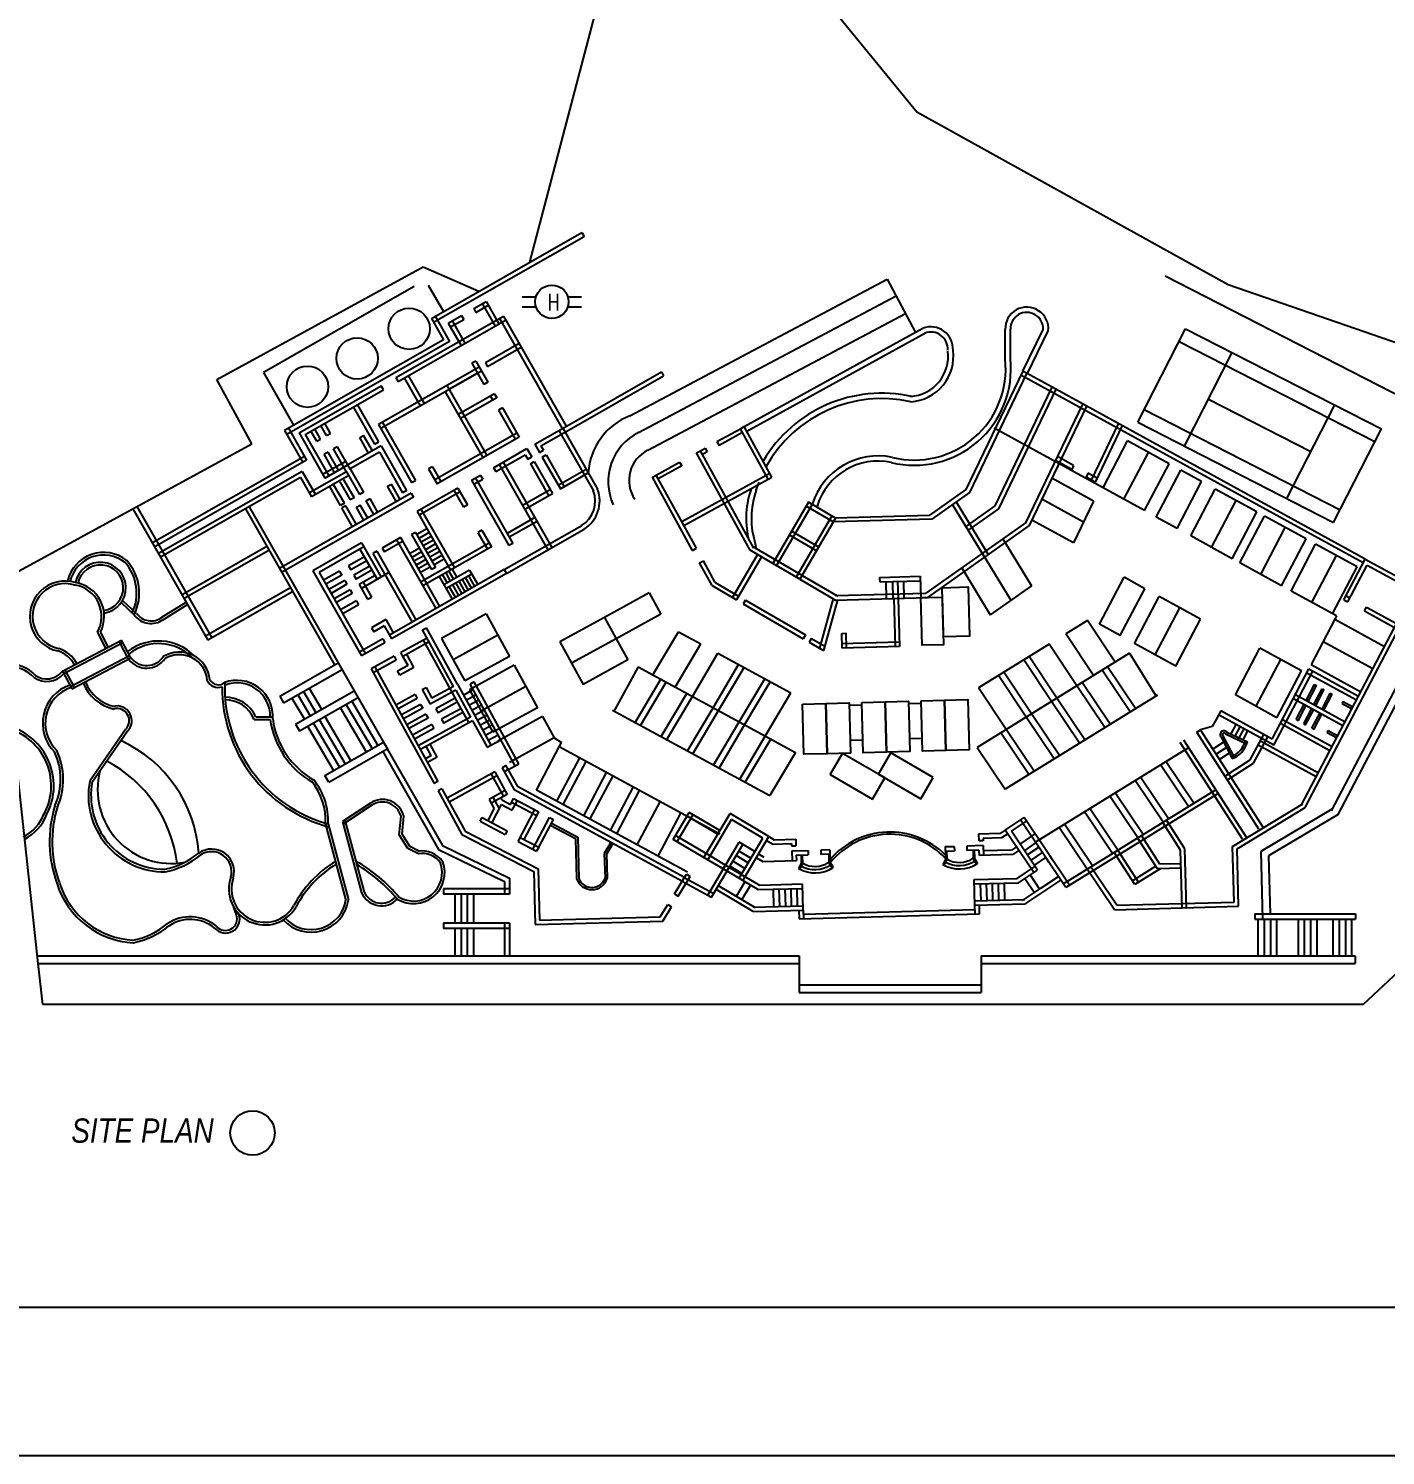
# Model space of a CAD drawing. Extents: x -2888 to 8486, y -2377 to 1555.
# Drawn here: x 6997.4 to 7180.6, y 369.4 to 562 of the extents above; entities that cross this region are included whole.
import ezdxf

# ---------------------------------------------------------------- set-up
doc = ezdxf.new("R2010")
doc.units = 0
doc.layers.get('0').update_dxf_attribs({"linetype": 'CONTINUOUS'})
doc.layers.add('BUILD', color=8, linetype='CONTINUOUS')
doc.layers.add('MIMIC_SIZE', color=7, linetype='CONTINUOUS')
doc.styles.add('ARIAL_NARROW_ITALIC', font='ARIALNI.TTF')
doc.styles.add('PLOT02__REVB$0$NARROW', font='SIMPLEX', dxfattribs={"width": 0.75})

# ---------------------------------------------------------------- blocks, each defined once
blk = doc.blocks.new('D-433-1_MIMIC_SIZE_900_X_1')
at = {"layer": 'MIMIC_SIZE'}
for points in [[(3.62, 53.07), (868.62, 53.07), (868.62, 478.07), (3.62, 478.07)], [(23.62, 73.07), (848.62, 73.07), (848.62, 458.07), (23.62, 458.07)]]:
    blk.add_lwpolyline(points, close=True, dxfattribs=at)

msp = doc.modelspace()

# ---------------------------------------------------------------- linework, layer by layer
at = {"color": 1, "linetype": 'BYBLOCK'}
for centre, radius in [((7068.07, 525.099), 2.25), ((7027.664, 412.91), 3)]:
    msp.add_circle(centre, radius, dxfattribs=at)
at = {"layer": 'MIMIC_SIZE', "color": 0}
for p, q in [((7065.093, 530.441), (7077.327, 577.05)), ((7100.893, 570.864), (7117.32, 550.717)), ((7117.32, 550.717), (7159.336, 527.409)), ((7051.801, 522.862), (7072.117, 534.447)), ((7052.1, 522.338), (7072.416, 533.923)), ((7072.117, 534.447), (7072.416, 533.923)), ((7022.85, 514.603), (7050.686, 529.794)), ((7050.686, 529.794), (7058.219, 526.521)), ((7078.572, 509.711), (7113.328, 528.159)), ((7113.328, 528.159), (7117.145, 520.968)), ((7190.723, 508.132), (7150.827, 528.534)), ((7049.482, 527.165), (7029.143, 515.566)), ((7051.39, 527.354), (7053.424, 523.787)), ((7079.766, 507.46), (7114.523, 525.908)), ((7159.336, 527.409), (7258.122, 493.381)), ((7057.521, 524.194), (7059.199, 525.151)), ((7057.521, 524.194), (7057.82, 523.67)), ((7057.82, 523.67), (7059.498, 524.627)), ((7058.675, 524.852), (7060.405, 521.819)), ((7059.199, 525.151), (7060.929, 522.118)), ((7047.02, 514.88), (7061.529, 523.154)), ((7047.319, 514.356), (7061.828, 522.631)), ((7051.801, 522.862), (7053.449, 519.973)), ((7052.325, 523.16), (7054.271, 519.748)), ((7054.085, 522.234), (7055.87, 523.252)), ((7054.085, 522.234), (7055.814, 519.201)), ((7054.384, 521.71), (7056.169, 522.728)), ((7054.609, 522.533), (7056.338, 519.5)), ((7055.87, 523.252), (7056.169, 522.728)), ((7061.005, 522.856), (7069.479, 507.997)), ((7061.529, 523.154), (7070.003, 508.296)), ((7081.035, 505.069), (7115.792, 523.517)), ((7094.031, 508.253), (7118.152, 521.521)), ((7094.372, 507.633), (7118.494, 520.901)), ((7129.259, 517.33), (7129.259, 521.359)), ((7129.963, 517.403), (7129.967, 521.383)), ((7131.638, 515.75), (7134.378, 521.355)), ((7132.274, 515.439), (7135.074, 521.166)), ((7147.137, 508.828), (7153.6, 521.466)), ((7153.6, 521.466), (7180.038, 507.946)), ((7053.449, 519.973), (7031.979, 507.729)), ((7054.271, 519.748), (7032.278, 507.205)), ((7063.639, 519.454), (7059.093, 516.862)), ((7063.938, 518.93), (7059.392, 516.338)), ((7152.725, 519.754), (7179.162, 506.234)), ((7153.446, 505.602), (7159.909, 518.24)), ((7058.262, 516.275), (7044.669, 508.523)), ((7057.797, 517.09), (7057.273, 516.792)), ((7057.273, 516.792), (7058.903, 513.934)), ((7057.797, 517.09), (7059.427, 514.232)), ((7059.093, 516.862), (7059.392, 516.338)), ((7027.58, 505.936), (7022.85, 514.603)), ((7029.143, 515.566), (7033.211, 508.432)), ((7058.561, 515.751), (7044.967, 507.999)), ((7047.02, 514.88), (7047.319, 514.356)), ((7050.334, 511.059), (7048.176, 514.845)), ((7050.858, 511.358), (7048.7, 515.144)), ((7058.037, 515.452), (7054.084, 513.198)), ((7070.429, 508.538), (7082.852, 515.623)), ((7070.727, 508.014), (7083.151, 515.1)), ((7082.852, 515.623), (7083.151, 515.1)), ((7131.636, 515.746), (7123.953, 499.745)), ((7132.171, 515.489), (7124.421, 499.349)), ((7177.575, 489.857), (7131.379, 515.21)), ((7136.078, 513.308), (7131.636, 515.746)), ((7033.938, 507.42), (7045.028, 513.744)), ((7034.761, 507.195), (7045.327, 513.22)), ((7045.327, 513.22), (7045.028, 513.744)), ((7053.675, 512.964), (7058.753, 504.058)), ((7053.9, 513.787), (7059.277, 504.357)), ((7060.324, 512.659), (7055.438, 509.872)), ((7059.427, 514.232), (7058.903, 513.934)), ((7059.427, 514.232), (7058.903, 513.934)), ((7059.8, 512.36), (7060.099, 511.836)), ((7060.324, 512.659), (7060.623, 512.135)), ((7135.544, 513.564), (7127.86, 497.564)), ((7136.078, 513.308), (7128.329, 497.168)), ((7177.86, 490.377), (7136.078, 513.308)), ((7044.178, 505.881), (7041.301, 510.924)), ((7044.702, 506.18), (7041.825, 511.223)), ((7060.623, 512.135), (7055.737, 509.348)), ((7061.404, 510.766), (7060.88, 510.468)), ((7061.404, 510.766), (7060.88, 510.468)), ((7060.88, 510.468), (7063.116, 506.546)), ((7061.404, 510.766), (7063.64, 506.845)), ((7139.698, 511.284), (7132.015, 495.284)), ((7140.232, 511.028), (7132.483, 494.888)), ((7148.013, 510.54), (7174.451, 497.02)), ((7170.498, 504.853), (7156.677, 511.921)), ((7167.267, 498.534), (7173.73, 511.172)), ((7038.191, 507.327), (7037.406, 508.703)), ((7044.669, 508.523), (7049.13, 500.699)), ((7045.193, 508.821), (7049.654, 500.998)), ((7065.769, 505.881), (7070.429, 508.538)), ((7144.524, 508.636), (7140.868, 501.021)), ((7147.137, 508.828), (7173.575, 495.308)), ((7031.979, 507.729), (7034.442, 503.411)), ((7032.503, 508.028), (7034.966, 503.71)), ((7033.938, 507.42), (7037.424, 501.307)), ((7034.761, 507.195), (7037.948, 501.606)), ((7036.329, 506.265), (7035.544, 507.641)), ((7036.853, 506.564), (7036.068, 507.94)), ((7036.329, 506.265), (7036.853, 506.564)), ((7037.667, 507.028), (7036.882, 508.404)), ((7037.667, 507.028), (7038.191, 507.327)), ((7042.129, 506.771), (7042.653, 507.07)), ((7043.326, 504.673), (7042.129, 506.771)), ((7043.85, 504.971), (7042.653, 507.07)), ((7063.341, 507.369), (7052.269, 501.055)), ((7063.64, 506.845), (7052.568, 500.531)), ((7066.592, 505.656), (7070.727, 508.014)), ((7069.013, 507.731), (7073.67, 499.565)), ((7069.537, 508.03), (7074.217, 499.823)), ((7090.353, 506.23), (7093.511, 507.967)), ((7093.797, 507.448), (7090.639, 505.711)), ((7093.511, 507.967), (7094.031, 508.253)), ((7097.255, 501.161), (7093.511, 507.967)), ((7097.774, 501.447), (7094.031, 508.253)), ((7148.059, 496.912), (7127.781, 508.041)), ((7145.059, 508.379), (7141.389, 500.735)), ((7173.575, 495.308), (7180.038, 507.946)), ((6993.147, 487.144), (7027.58, 505.936)), ((7037.855, 504.808), (7037.331, 504.509)), ((7039.256, 502.351), (7037.855, 504.808)), ((7039.135, 505.538), (7038.611, 505.239)), ((7040.365, 502.163), (7038.611, 505.239)), ((7040.889, 502.462), (7039.135, 505.538)), ((7045.013, 505.634), (7040.536, 503.081)), ((7044.788, 504.812), (7040.835, 502.557)), ((7044.178, 505.881), (7044.702, 506.18)), ((7044.788, 504.812), (7047.916, 499.326)), ((7045.013, 505.634), (7048.44, 499.625)), ((7060.185, 502.696), (7064.705, 505.275)), ((7064.705, 505.275), (7065.346, 504.151)), ((7065.769, 505.881), (7066.41, 504.757)), ((7066.41, 504.757), (7066.934, 505.056)), ((7066.592, 505.656), (7066.934, 505.056)), ((7087.593, 504.712), (7088.113, 504.998)), ((7094.828, 491.559), (7087.593, 504.712)), ((7088.113, 504.998), (7088.75, 505.348)), ((7095.348, 491.845), (7088.113, 504.998)), ((7089.035, 504.829), (7088.399, 504.478)), ((7088.75, 505.348), (7089.035, 504.829)), ((7090.353, 506.23), (7090.639, 505.711)), ((7142.458, 499.986), (7145.775, 506.312)), ((7145.258, 498.449), (7148.576, 504.776)), ((7151.376, 503.239), (7145.775, 506.312)), ((7034.667, 504.234), (7014.165, 492.541)), ((7034.966, 503.71), (7014.464, 492.017)), ((7037.126, 501.831), (7040.237, 503.605)), ((7038.732, 502.052), (7037.331, 504.509)), ((7037.424, 501.307), (7040.536, 503.081)), ((7051.952, 502.829), (7051.428, 502.53)), ((7051.952, 502.829), (7051.428, 502.53)), ((7051.952, 502.829), (7053.092, 500.83)), ((7060.185, 502.696), (7060.483, 502.172)), ((7060.483, 502.172), (7064.48, 504.452)), ((7060.971, 503.145), (7067.538, 491.629)), ((7061.495, 503.444), (7068.062, 491.927)), ((7064.48, 504.452), (7064.822, 503.852)), ((7064.822, 503.852), (7065.346, 504.151)), ((7065.17, 503.242), (7065.694, 503.541)), ((7065.17, 503.242), (7067.624, 498.939)), ((7065.694, 503.541), (7068.148, 499.238)), ((7066.758, 504.147), (7067.282, 504.446)), ((7066.758, 504.147), (7069.212, 499.844)), ((7067.282, 504.446), (7069.736, 500.143)), ((7082.15, 501.718), (7085.308, 503.456)), ((7085.594, 502.936), (7082.436, 501.199)), ((7085.308, 503.456), (7085.594, 502.936)), ((7138.232, 502.468), (7136.042, 503.67)), ((7138.489, 503.003), (7136.299, 504.205)), ((7138.489, 503.003), (7138.232, 502.468)), ((7148.059, 496.912), (7151.376, 503.239)), ((7034.372, 502.209), (7014.964, 491.141)), ((7034.147, 501.386), (7015.263, 490.617)), ((7034.147, 501.386), (7035.637, 498.773)), ((7034.372, 502.209), (7036.161, 499.071)), ((7040.365, 502.163), (7035.338, 499.297)), ((7040.664, 501.639), (7035.637, 498.773)), ((7039.438, 500.814), (7040.839, 498.357)), ((7039.962, 501.113), (7041.363, 498.656)), ((7040.365, 502.163), (7042.119, 499.087)), ((7040.889, 502.462), (7042.643, 499.386)), ((7049.13, 500.699), (7049.654, 500.998)), ((7051.428, 502.53), (7052.568, 500.531)), ((7057.234, 501.014), (7058.432, 501.697)), ((7057.234, 501.014), (7062.271, 492.183)), ((7057.533, 500.49), (7058.731, 501.173)), ((7057.758, 501.313), (7062.795, 492.481)), ((7058.432, 501.697), (7058.731, 501.173)), ((7068.913, 500.368), (7072.681, 502.517)), ((7069.212, 499.844), (7072.98, 501.993)), ((7081.63, 501.433), (7082.15, 501.718)), ((7087.07, 491.544), (7081.63, 501.433)), ((7087.59, 491.829), (7082.15, 501.718)), ((7085.608, 495.432), (7097.489, 501.966)), ((7085.894, 494.912), (7097.774, 501.447)), ((7141.193, 498.196), (7135.556, 501.29)), ((7140.419, 501.944), (7140.162, 501.409)), ((7141.389, 500.735), (7140.162, 501.409)), ((7141.646, 501.271), (7140.419, 501.944)), ((7149.646, 496.041), (7152.963, 502.367)), ((7152.447, 494.504), (7155.764, 500.831)), ((7155.764, 500.831), (7152.963, 502.367)), ((7049.095, 499.245), (7031.287, 489.089)), ((7039.532, 497.612), (7038.131, 500.068)), ((7040.056, 497.911), (7038.655, 500.367)), ((7042.643, 499.386), (7042.119, 499.087)), ((7045.881, 500.193), (7046.405, 500.491)), ((7047.078, 498.094), (7045.881, 500.193)), ((7047.602, 498.393), (7046.405, 500.491)), ((7048.44, 499.625), (7047.916, 499.326)), ((7049.095, 499.245), (7049.394, 498.721)), ((7055.373, 499.953), (7049.864, 496.811)), ((7055.672, 499.429), (7050.163, 496.287)), ((7054.849, 499.654), (7056.15, 497.374)), ((7055.373, 499.953), (7056.674, 497.672)), ((7064.115, 497.632), (7067.849, 499.762)), ((7064.414, 497.108), (7068.148, 499.238)), ((7095.663, 499.678), (7096.047, 500.734)), ((7123.953, 499.745), (7119.001, 496.245)), ((7124.421, 499.349), (7119.343, 495.761)), ((7154.296, 493.489), (7157.614, 499.815)), ((7163.214, 496.742), (7157.614, 499.815)), ((7011.524, 497.173), (7021.636, 479.442)), ((7012.053, 497.462), (7022.16, 479.74)), ((7026.697, 497.138), (7038.706, 476.08)), ((7027.221, 497.436), (7045.398, 465.563)), ((7049.394, 498.721), (7031.586, 488.565)), ((7040.056, 497.911), (7039.532, 497.612)), ((7040.248, 497.573), (7039.724, 497.274)), ((7041.176, 494.729), (7039.724, 497.274)), ((7041.7, 495.027), (7040.248, 497.573)), ((7041.363, 498.656), (7040.839, 498.357)), ((7041.682, 497.36), (7042.206, 497.658)), ((7042.69, 495.592), (7041.682, 497.36)), ((7043.214, 495.891), (7042.206, 497.658)), ((7043.003, 498.236), (7043.527, 498.535)), ((7044.011, 496.468), (7043.003, 498.236)), ((7044.535, 496.767), (7043.527, 498.535)), ((7050.388, 497.11), (7054.917, 489.168)), ((7056.674, 497.672), (7056.15, 497.374)), ((7074.517, 498.081), (7074.527, 498.062)), ((7102.685, 498.037), (7097.876, 489.783)), ((7103.198, 497.738), (7098.388, 489.485)), ((7106.043, 495.393), (7102.387, 497.524)), ((7106.359, 495.896), (7102.685, 498.037)), ((7122.117, 497.771), (7126.459, 490.631)), ((7122.624, 498.079), (7126.945, 490.974)), ((7127.86, 497.564), (7123.932, 494.787)), ((7128.329, 497.168), (7124.241, 494.279)), ((7139.837, 495.371), (7134.2, 498.464)), ((7141.193, 498.196), (7138.48, 492.545)), ((7157.097, 491.952), (7160.414, 498.279)), ((7049.864, 496.811), (7054.393, 488.869)), ((7065.762, 495.961), (7062.026, 493.83)), ((7066.061, 495.437), (7062.324, 493.306)), ((7105.847, 496.195), (7101.037, 487.941)), ((7106.359, 495.896), (7101.55, 487.642)), ((7119.343, 495.761), (7106.043, 495.393)), ((7119.001, 496.245), (7106.359, 495.896)), ((7132.14, 495.373), (7118.562, 485.775)), ((7132.015, 495.284), (7126.636, 491.482)), ((7138.48, 492.545), (7132.843, 495.639)), ((7152.447, 494.504), (7149.646, 496.041)), ((7159.897, 490.415), (7163.214, 496.742)), ((7160.941, 489.842), (7164.258, 496.169)), ((7169.859, 493.095), (7164.258, 496.169)), ((7047.629, 493.264), (7045.172, 491.863)), ((7047.629, 493.264), (7052.92, 483.986)), ((7049.667, 493.975), (7049.143, 493.677)), ((7049.143, 493.677), (7051.842, 488.945)), ((7049.667, 493.975), (7052.366, 489.244)), ((7051.207, 494.455), (7049.839, 493.675)), ((7051.499, 493.944), (7050.13, 493.164)), ((7051.79, 493.434), (7050.422, 492.653)), ((7058.619, 494.262), (7058.095, 493.963)), ((7058.095, 493.963), (7059.378, 491.712)), ((7058.619, 494.262), (7059.902, 492.011)), ((7061.642, 488.96), (7072.096, 494.922)), ((7061.941, 488.436), (7072.406, 494.404)), ((7095.17, 493.869), (7095.634, 491.776)), ((7103.769, 491.49), (7100.112, 493.621)), ((7104.084, 491.992), (7100.41, 494.133)), ((7132.483, 494.888), (7118.758, 485.187)), ((7128.942, 493.112), (7132.796, 486.774)), ((7159.897, 490.415), (7154.296, 493.489)), ((7163.741, 488.306), (7167.058, 494.632)), ((7166.541, 486.769), (7169.859, 493.095)), ((7029.585, 492.073), (7018.151, 485.552)), ((7029.884, 491.549), (7018.45, 485.028)), ((7042.393, 492.55), (7035.826, 488.805)), ((7042.692, 492.026), (7036.649, 488.58)), ((7042.168, 491.727), (7044.499, 487.64)), ((7042.393, 492.55), (7045.023, 487.939)), ((7044.427, 491.438), (7043.903, 491.139)), ((7043.903, 491.139), (7049.194, 481.861)), ((7044.427, 491.438), (7049.718, 482.16)), ((7045.172, 491.863), (7045.471, 491.339)), ((7047.928, 492.74), (7045.471, 491.339)), ((7047.105, 492.965), (7052.396, 483.688)), ((7050.189, 491.843), (7048.869, 491.09)), ((7050.48, 491.333), (7049.16, 490.58)), ((7059.604, 492.535), (7050.358, 487.262)), ((7059.902, 492.011), (7050.657, 486.738)), ((7052.081, 492.923), (7050.713, 492.142)), ((7052.373, 492.412), (7051.004, 491.631)), ((7052.664, 491.901), (7051.296, 491.121)), ((7052.955, 491.39), (7051.587, 490.61)), ((7062.795, 492.481), (7062.271, 492.183)), ((7087.07, 491.544), (7087.59, 491.829)), ((7097.876, 489.783), (7094.828, 491.559)), ((7098.174, 490.296), (7095.126, 492.072)), ((7126.164, 491.148), (7130.018, 484.81)), ((7167.832, 486.06), (7171.149, 492.387)), ((7176.75, 489.313), (7171.149, 492.387)), ((7042.776, 490.661), (7040.63, 489.437)), ((7040.63, 489.437), (7040.929, 488.913)), ((7043.075, 490.137), (7040.929, 488.913)), ((7043.486, 489.416), (7041.34, 488.192)), ((7050.772, 490.822), (7049.451, 490.069)), ((7051.063, 490.311), (7049.743, 489.558)), ((7051.354, 489.8), (7050.034, 489.047)), ((7051.646, 489.289), (7050.325, 488.536)), ((7052.366, 489.244), (7051.842, 488.945)), ((7053.247, 490.879), (7051.878, 490.099)), ((7053.538, 490.368), (7052.17, 489.588)), ((7088.002, 489.849), (7088.522, 490.135)), ((7089.686, 486.787), (7088.002, 489.849)), ((7090.127, 487.217), (7088.522, 490.135)), ((7095.839, 490.97), (7092.46, 485.171)), ((7096.352, 490.671), (7092.972, 484.872)), ((7101.533, 487.652), (7097.876, 489.783)), ((7101.848, 488.155), (7098.174, 490.296)), ((7166.541, 486.769), (7160.941, 489.842)), ((7170.632, 484.523), (7173.95, 490.85)), ((7173.433, 482.987), (7176.75, 489.313)), ((7174.981, 484.885), (7177.86, 490.377)), ((7175.501, 484.599), (7178.105, 489.566)), ((7177.86, 490.377), (7189.065, 484.228)), ((7178.105, 489.566), (7188.79, 483.702)), ((7035.826, 488.805), (7042.394, 477.289)), ((7036.649, 488.58), (7042.918, 477.588)), ((7039.403, 488.738), (7037.257, 487.514)), ((7039.702, 488.214), (7037.556, 486.99)), ((7040.113, 487.493), (7037.967, 486.269)), ((7039.403, 488.738), (7039.702, 488.214)), ((7040.113, 487.493), (7040.412, 486.969)), ((7041.34, 488.192), (7041.639, 487.668)), ((7043.785, 488.892), (7041.639, 487.668)), ((7044.2, 488.164), (7042.054, 486.94)), ((7046.076, 488.54), (7042.353, 486.416)), ((7061.642, 488.96), (7046.144, 480.122)), ((7061.941, 488.436), (7046.443, 479.598)), ((7052.869, 488), (7054.609, 484.949)), ((7053.301, 488.246), (7053.924, 487.153)), ((7056.95, 488.879), (7053.492, 486.907)), ((7053.733, 488.493), (7054.357, 487.4)), ((7057.249, 488.355), (7053.791, 486.383)), ((7054.166, 488.739), (7054.789, 487.646)), ((7054.598, 488.986), (7055.221, 487.893)), ((7055.52, 487.369), (7056.337, 485.935)), ((7055.952, 487.615), (7056.77, 486.182)), ((7056.384, 487.862), (7057.202, 486.428)), ((7056.817, 488.108), (7057.634, 486.675)), ((7056.95, 488.879), (7058.066, 486.921)), ((7061.642, 488.96), (7061.941, 488.436)), ((7101.533, 487.652), (7106.351, 484.844)), ((7101.831, 488.165), (7106.65, 485.357)), ((7112.304, 487.896), (7117.778, 488.047)), ((7112.304, 487.896), (7112.32, 487.303)), ((7112.32, 487.303), (7117.795, 487.454)), ((7113.147, 487.326), (7113.21, 485.034)), ((7114.023, 487.35), (7114.086, 485.058)), ((7114.731, 487.37), (7114.794, 485.077)), ((7115.523, 487.391), (7115.586, 485.099)), ((7117.778, 488.047), (7117.858, 485.162)), ((7123.386, 489.184), (7127.24, 482.846)), ((7141.975, 481.586), (7145.292, 487.912)), ((7148.093, 486.375), (7145.292, 487.912)), ((6998.752, 435.777), (6993.147, 487.144)), ((7032.772, 486.486), (7021.337, 479.966)), ((7033.07, 485.962), (7021.636, 479.442)), ((7040.412, 486.969), (7038.266, 485.745)), ((7040.827, 486.241), (7038.681, 485.017)), ((7041.126, 485.717), (7038.98, 484.493)), ((7040.827, 486.241), (7041.126, 485.717)), ((7042.054, 486.94), (7043.189, 484.95)), ((7042.578, 487.239), (7043.713, 485.249)), ((7054.223, 486.629), (7055.041, 485.196)), ((7054.656, 486.876), (7055.473, 485.442)), ((7055.088, 487.122), (7055.905, 485.689)), ((7081.207, 485.8), (7075.18, 482.491)), ((7081.207, 485.8), (7082.782, 482.931)), ((7089.686, 486.787), (7092.972, 484.872)), ((7090.127, 487.217), (7093.271, 485.385)), ((7106.335, 485.437), (7118.562, 485.775)), ((7132.796, 486.774), (7127.24, 482.846)), ((7144.776, 480.049), (7148.093, 486.375)), ((7173.977, 482.688), (7167.832, 486.06)), ((7169.195, 457.12), (7184.667, 486.628)), ((7169.72, 456.844), (7185.193, 486.353)), ((7175.256, 485.41), (7175.776, 485.125)), ((7009.936, 484.495), (7011.694, 482.863)), ((7010.176, 484.755), (7011.935, 483.123)), ((7015.444, 482.516), (7018.701, 484.558)), ((7015.632, 482.216), (7018.889, 484.259)), ((7041.688, 484.732), (7039.542, 483.508)), ((7041.987, 484.208), (7039.841, 482.984)), ((7041.688, 484.732), (7041.987, 484.208)), ((7043.189, 484.95), (7043.713, 485.249)), ((7094.204, 484.841), (7093.905, 484.328)), ((7093.905, 484.328), (7101.999, 479.612)), ((7094.204, 484.841), (7102.298, 480.125)), ((7106.028, 485.033), (7104.206, 478.326)), ((7106.6, 484.877), (7104.737, 478.017)), ((7106.351, 484.844), (7118.758, 485.187)), ((7114.201, 485.061), (7114.381, 478.555)), ((7114.794, 485.077), (7114.974, 478.571)), ((7146.696, 478.994), (7150.014, 485.321)), ((7149.497, 477.458), (7152.814, 483.784)), ((7155.614, 482.247), (7150.014, 485.321)), ((7173.286, 456.368), (7188.155, 484.727)), ((7174.205, 455.886), (7189.065, 484.228)), ((7174.981, 484.885), (7175.501, 484.599)), ((7177.736, 483.372), (7178.012, 483.898)), ((7178.012, 483.898), (7182.078, 481.666)), ((7045.655, 482.197), (7043.719, 481.093)), ((7045.655, 482.197), (7046.668, 480.421)), ((7059.19, 482.964), (7053.163, 479.654)), ((7059.19, 482.964), (7060.765, 480.095)), ((7075.18, 482.491), (7069.153, 479.181)), ((7075.18, 482.491), (7076.755, 479.622)), ((7075.18, 482.491), (7076.755, 479.622)), ((7082.782, 482.931), (7076.755, 479.622)), ((7140.341, 482.084), (7137.419, 480.279)), ((7144.111, 476.455), (7140.341, 482.084)), ((7144.776, 480.049), (7141.975, 481.586)), ((7152.297, 475.921), (7155.614, 482.247)), ((7173.754, 482.253), (7170.549, 476.142)), ((7173.977, 482.688), (7173.754, 482.253)), ((7173.754, 482.253), (7180.447, 478.58)), ((7177.736, 483.372), (7181.793, 481.146)), ((7006.728, 480.514), (7007.831, 478.304)), ((7007.128, 480.506), (7008.144, 478.468)), ((7045.232, 479.602), (7042.095, 477.813)), ((7043.719, 481.093), (7044.018, 480.569)), ((7045.43, 481.374), (7044.018, 480.569)), ((7045.232, 479.602), (7045.531, 479.078)), ((7045.43, 481.374), (7046.144, 480.122)), ((7046.144, 480.122), (7046.443, 479.598)), ((7051.226, 479.698), (7047.681, 477.751)), ((7050.614, 480.813), (7051.133, 481.098)), ((7054.798, 473.193), (7050.614, 480.813)), ((7055.318, 473.478), (7051.133, 481.098)), ((7053.163, 479.654), (7054.738, 476.785)), ((7060.765, 480.095), (7054.738, 476.785)), ((7060.765, 480.095), (7062.341, 477.226)), ((7076.755, 479.622), (7070.728, 476.312)), ((7076.755, 479.622), (7078.331, 476.753)), ((7081.69, 474.732), (7085.144, 480.56)), ((7085.144, 480.56), (7088.161, 478.92)), ((7102.298, 480.125), (7101.999, 479.612)), ((7103.097, 479.659), (7102.798, 479.146)), ((7103.097, 479.659), (7104.898, 478.61)), ((7107.184, 480.345), (7107.777, 480.361)), ((7107.239, 478.358), (7107.184, 480.345)), ((7107.832, 478.374), (7107.777, 480.361)), ((7141.189, 474.651), (7137.419, 480.279)), ((7002.019, 475.261), (7009.989, 479.434)), ((7002.183, 474.948), (7010.154, 479.121)), ((7010.932, 476.871), (7009.676, 479.27)), ((7011.245, 477.035), (7009.989, 479.434)), ((7045.531, 479.078), (7042.394, 477.289)), ((7047.966, 477.231), (7047.681, 477.751)), ((7051.512, 479.178), (7047.966, 477.231)), ((7050.706, 479.412), (7056.84, 468.243)), ((7069.153, 479.181), (7070.728, 476.312)), ((7084.707, 473.092), (7088.161, 478.92)), ((7087.029, 471.829), (7090.483, 477.657)), ((7090.483, 477.657), (7100.331, 472.302)), ((7102.798, 479.146), (7104.737, 478.017)), ((7114.957, 479.164), (7107.222, 478.95)), ((7114.974, 478.571), (7107.239, 478.358)), ((7146.045, 477.649), (7125.478, 464.949)), ((7135.17, 478.891), (7125.632, 473)), ((7138.94, 473.262), (7135.17, 478.891)), ((7146.045, 477.649), (7149.525, 472.013)), ((7152.297, 475.921), (7146.696, 478.994)), ((7160.323, 472.036), (7163.64, 478.362)), ((7169.241, 475.288), (7163.64, 478.362)), ((7172.187, 479.264), (7178.88, 475.591)), ((7003.11, 473.176), (7011.081, 477.349)), ((7003.275, 472.862), (7011.245, 477.035)), ((7031.337, 471.863), (7039.238, 476.365)), ((7046.776, 477.254), (7043.663, 475.545)), ((7047.061, 476.734), (7043.949, 475.025)), ((7044.183, 475.83), (7052.684, 460.35)), ((7046.776, 477.254), (7047.061, 476.734)), ((7048.649, 475.989), (7047.247, 475.219)), ((7049.454, 475.754), (7047.533, 474.699)), ((7048.649, 475.989), (7047.966, 477.231)), ((7049.454, 475.754), (7048.486, 477.516)), ((7054.738, 476.785), (7056.314, 473.916)), ((7062.341, 477.226), (7056.314, 473.916)), ((7062.996, 476.033), (7056.969, 472.723)), ((7062.996, 476.033), (7064.571, 473.164)), ((7070.728, 476.312), (7072.304, 473.443)), ((7078.331, 476.753), (7072.304, 473.443)), ((7079.693, 475.818), (7076.529, 469.998)), ((7079.693, 475.818), (7100.929, 464.271)), ((7089.817, 470.313), (7093.271, 476.141)), ((7090.559, 469.91), (7094.013, 475.738)), ((7135.522, 471.151), (7131.751, 476.779)), ((7136.24, 471.594), (7132.469, 477.223)), ((7146.848, 470.188), (7143.077, 475.817)), ((7163.123, 470.499), (7166.441, 476.825)), ((7170.549, 476.142), (7177.243, 472.468)), ((7001.908, 475.17), (7002.019, 475.261)), ((7002.019, 475.261), (7003.275, 472.862)), ((7002.332, 475.425), (7003.588, 473.027)), ((7031.854, 470.955), (7039.767, 475.464)), ((7043.663, 475.545), (7052.164, 460.064)), ((7047.533, 474.699), (7047.247, 475.219)), ((7079.303, 468.324), (7082.757, 474.152)), ((7093.347, 468.394), (7096.801, 474.222)), ((7094.089, 467.99), (7097.543, 473.818)), ((7132.103, 469.04), (7128.332, 474.668)), ((7132.821, 469.483), (7129.051, 475.112)), ((7146.129, 469.745), (7142.359, 475.373)), ((7165.278, 466.063), (7170.248, 475.542)), ((7165.522, 465.252), (7170.768, 475.257)), ((7165.924, 468.962), (7169.241, 475.288)), ((7169.972, 475.017), (7176.656, 471.349)), ((7170.248, 475.542), (7176.941, 471.869)), ((7033.482, 468.097), (7041.384, 472.599)), ((7033.768, 472.046), (7035.437, 469.21)), ((7034.545, 472.489), (7036.214, 469.653)), ((7035.323, 472.932), (7036.991, 470.096)), ((7049.618, 472.078), (7047.025, 470.654)), ((7049.618, 472.078), (7049.904, 471.559)), ((7050.56, 472.756), (7051.08, 473.041)), ((7050.56, 472.756), (7051.644, 470.783)), ((7051.08, 473.041), (7051.878, 471.589)), ((7055.084, 472.673), (7051.644, 470.783)), ((7054.798, 473.193), (7051.878, 471.589)), ((7055.084, 472.673), (7057.074, 469.049)), ((7055.318, 473.478), (7057.879, 468.814)), ((7056.122, 472.014), (7057.461, 472.749)), ((7056.496, 471.334), (7057.835, 472.069)), ((7056.969, 472.723), (7058.544, 469.854)), ((7057.568, 473.787), (7057.048, 473.502)), ((7063.107, 462.468), (7057.048, 473.502)), ((7063.627, 462.754), (7057.568, 473.787)), ((7064.571, 473.164), (7058.544, 469.854)), ((7064.571, 473.164), (7066.147, 470.295)), ((7080.044, 467.921), (7083.499, 473.749)), ((7082.833, 466.405), (7086.287, 472.232)), ((7096.877, 466.474), (7100.331, 472.302)), ((7129.402, 467.372), (7125.632, 473)), ((7149.815, 472.021), (7129.249, 459.32)), ((7142.711, 467.634), (7138.94, 473.262)), ((7143.429, 468.077), (7139.659, 473.706)), ((7165.924, 468.962), (7160.323, 472.036)), ((7168.439, 472.092), (7175.132, 468.418)), ((7169.882, 471.3), (7170.999, 473.43)), ((7170.142, 471.157), (7171.259, 473.287)), ((7170.905, 470.738), (7172.022, 472.868)), ((7170.999, 473.43), (7171.259, 473.287)), ((7171.165, 470.596), (7172.282, 472.726)), ((7172.02, 470.126), (7173.137, 472.256)), ((7172.022, 472.868), (7172.282, 472.726)), ((7172.28, 469.983), (7173.397, 472.114)), ((7173.137, 472.256), (7173.397, 472.114)), ((7031.337, 471.863), (7031.854, 470.955)), ((7032.991, 471.603), (7034.659, 468.767)), ((7033.999, 467.189), (7041.833, 471.653)), ((7039.501, 470.324), (7043.02, 464.343)), ((7040.278, 470.767), (7043.797, 464.786)), ((7041.055, 471.21), (7044.574, 465.229)), ((7049.904, 471.559), (7047.311, 470.135)), ((7050.348, 470.749), (7047.755, 469.325)), ((7050.634, 470.229), (7048.041, 468.805)), ((7050.348, 470.749), (7050.634, 470.229)), ((7055.006, 471.583), (7052.413, 470.159)), ((7052.413, 470.159), (7052.698, 469.639)), ((7055.291, 471.063), (7052.698, 469.639)), ((7055.777, 470.178), (7053.184, 468.754)), ((7056.87, 470.653), (7058.209, 471.388)), ((7057.243, 469.972), (7058.582, 470.708)), ((7057.617, 469.292), (7058.956, 470.027)), ((7066.147, 470.295), (7060.12, 466.985)), ((7076.239, 469.99), (7097.474, 458.443)), ((7083.575, 466.001), (7087.029, 471.829)), ((7086.363, 464.485), (7089.817, 470.313)), ((7108.187, 470.649), (7109.919, 470.697)), ((7116.198, 470.87), (7117.93, 470.918)), ((7139.292, 465.522), (7135.522, 471.151)), ((7140.01, 465.966), (7136.24, 471.594)), ((7168.163, 471.566), (7174.847, 467.898)), ((7168.52, 468.701), (7169.607, 470.774)), ((7168.78, 468.558), (7169.867, 470.631)), ((7169.542, 468.14), (7170.629, 470.213)), ((7169.802, 467.997), (7170.889, 470.07)), ((7174.749, 470.862), (7174.887, 471.125)), ((7174.749, 470.862), (7176.032, 470.158)), ((7174.887, 471.125), (7176.17, 470.421)), ((7027.879, 468.724), (7030.044, 468.724)), ((7028.112, 469.078), (7030.407, 469.078)), ((7033.482, 468.097), (7033.999, 467.189)), ((7035.87, 468.255), (7039.389, 462.274)), ((7036.647, 468.698), (7040.166, 462.717)), ((7037.424, 469.141), (7040.943, 463.16)), ((7051.076, 469.424), (7048.483, 468.001)), ((7051.361, 468.905), (7048.768, 467.481)), ((7051.847, 468.02), (7049.254, 466.596)), ((7057.074, 469.049), (7050.031, 465.181)), ((7057.359, 468.529), (7050.316, 464.661)), ((7051.076, 469.424), (7051.361, 468.905)), ((7051.847, 468.02), (7052.132, 467.5)), ((7053.184, 468.754), (7053.47, 468.234)), ((7056.063, 469.658), (7053.47, 468.234)), ((7057.359, 468.529), (7059.319, 464.961)), ((7057.879, 468.814), (7059.839, 465.247)), ((7057.991, 468.611), (7059.33, 469.346)), ((7058.365, 467.93), (7059.704, 468.666)), ((7058.544, 469.854), (7060.12, 466.985)), ((7058.717, 467.288), (7060.056, 468.024)), ((7066.802, 469.102), (7060.775, 465.792)), ((7066.802, 469.102), (7068.377, 466.233)), ((7087.105, 464.082), (7090.559, 469.91)), ((7089.893, 462.566), (7093.347, 468.394)), ((7135.873, 463.411), (7132.103, 469.04)), ((7136.591, 463.855), (7132.821, 469.483)), ((7157.707, 468.7), (7157.206, 467.787)), ((7158.348, 469.867), (7157.707, 468.7)), ((7165.522, 465.252), (7158.062, 469.347)), ((7165.278, 466.063), (7158.348, 469.867)), ((7159.732, 466.76), (7160.436, 468.044)), ((7166.403, 468.208), (7173.086, 464.54)), ((7166.678, 468.734), (7173.371, 465.06)), ((7168.52, 468.701), (7168.78, 468.558)), ((7169.542, 468.14), (7169.802, 467.997)), ((7170.658, 467.528), (7171.745, 469.601)), ((7170.918, 467.385), (7172.005, 469.458)), ((7010.511, 467.356), (7005.686, 460.381)), ((7010.802, 467.154), (7005.977, 460.179)), ((7035.092, 467.812), (7038.611, 461.831)), ((7052.132, 467.5), (7049.539, 466.076)), ((7059.091, 466.608), (7060.43, 467.343)), ((7059.465, 465.927), (7060.804, 466.663)), ((7068.377, 466.233), (7062.35, 462.923)), ((7068.377, 466.233), (7069.378, 465.605)), ((7090.635, 462.163), (7094.089, 467.99)), ((7093.423, 460.646), (7096.877, 466.474)), ((7116.328, 466.151), (7118.06, 466.198)), ((7132.454, 461.3), (7128.684, 466.928)), ((7133.173, 461.743), (7129.402, 467.372)), ((7155.103, 467.001), (7155.612, 467.306)), ((7163.507, 453.925), (7155.103, 467.001)), ((7157.206, 467.787), (7155.612, 467.306)), ((7164.096, 454.107), (7155.612, 467.306)), ((7158.395, 466.324), (7159.877, 463.431)), ((7158.639, 466.499), (7160.141, 463.567)), ((7158.989, 466.784), (7161.815, 465.442)), ((7159.183, 467.021), (7161.942, 465.709)), ((7160.281, 466.458), (7160.986, 467.742)), ((7160.804, 466.171), (7161.509, 467.455)), ((7161.309, 465.894), (7162.013, 467.178)), ((7162.301, 463.258), (7164.173, 466.67)), ((7162.749, 462.842), (7164.693, 466.384)), ((7170.658, 467.528), (7170.918, 467.385)), ((7172.708, 466.97), (7172.846, 467.233)), ((7172.708, 466.97), (7173.991, 466.266)), ((7172.846, 467.233), (7174.129, 466.529)), ((7037.434, 461.161), (7045.352, 465.672)), ((7037.951, 460.253), (7045.853, 464.755)), ((7045.238, 464.405), (7052.78, 451.169)), ((7045.352, 465.672), (7045.869, 464.764)), ((7045.853, 464.755), (7053.286, 451.709)), ((7051.791, 463.854), (7051.109, 465.096)), ((7052.596, 463.62), (7051.629, 465.382)), ((7059.319, 464.961), (7061.178, 465.982)), ((7065.994, 459.188), (7069.07, 465.02)), ((7069.07, 465.02), (7069.378, 465.605)), ((7090.732, 453.242), (7069.07, 465.02)), ((7094.165, 460.243), (7097.619, 466.071)), ((7100.929, 464.271), (7097.474, 458.443)), ((7108.317, 465.929), (7110.049, 465.977)), ((7112.163, 461.327), (7113.82, 464.196)), ((7119.53, 460.898), (7113.82, 464.196)), ((7125.478, 464.949), (7129.249, 459.32)), ((7153.905, 464.87), (7133.339, 452.17)), ((7161.266, 452.558), (7152.862, 465.634)), ((7161.854, 452.739), (7153.371, 465.939)), ((7158.739, 465.653), (7157.278, 464.714)), ((7159.106, 464.936), (7157.711, 464.04)), ((7159.489, 464.188), (7158.164, 463.336)), ((7163.414, 465.301), (7171.235, 461.009)), ((7163.699, 465.821), (7171.52, 461.529)), ((7051.791, 463.854), (7050.999, 463.419)), ((7052.596, 463.62), (7051.284, 462.899)), ((7061.926, 462.497), (7061.349, 462.18)), ((7061.869, 462.465), (7063.413, 459.655)), ((7062.212, 461.977), (7063.627, 462.754)), ((7068.751, 457.689), (7071.826, 463.522)), ((7069.61, 457.222), (7072.686, 463.055)), ((7105.622, 461.278), (7107.279, 464.147)), ((7112.989, 460.849), (7107.279, 464.147)), ((7153.99, 456.966), (7150.219, 462.594)), ((7154.708, 457.409), (7150.938, 463.038)), ((7158.917, 461.067), (7162.301, 463.258)), ((7159.239, 460.569), (7162.749, 462.842)), ((7037.951, 460.253), (7037.434, 461.161)), ((7052.684, 460.35), (7052.164, 460.064)), ((7060.376, 461.645), (7053.92, 458.1)), ((7060.661, 461.125), (7054.205, 457.58)), ((7059.856, 461.36), (7061.521, 458.326)), ((7060.376, 461.645), (7062.041, 458.612)), ((7061.349, 462.18), (7062.977, 459.217)), ((7062.212, 461.977), (7061.635, 461.66)), ((7072.366, 455.723), (7075.442, 461.556)), ((7073.25, 455.302), (7076.325, 461.135)), ((7105.622, 461.278), (7111.332, 457.98)), ((7111.332, 457.98), (7112.989, 460.849)), ((7112.163, 461.327), (7117.873, 458.028)), ((7117.873, 458.028), (7119.53, 460.898)), ((7150.571, 454.854), (7146.801, 460.483)), ((7151.289, 455.298), (7147.519, 460.926)), ((7053.223, 459.369), (7052.703, 459.083)), ((7052.703, 459.083), (7055.93, 453.207)), ((7053.223, 459.369), (7056.363, 453.65)), ((7061.756, 459.131), (7059.587, 457.941)), ((7062.041, 458.612), (7059.873, 457.421)), ((7085.683, 446.87), (7062.977, 459.217)), ((7085.967, 447.391), (7063.413, 459.655)), ((7086.375, 448.106), (7065.994, 459.188)), ((7076.006, 453.804), (7079.082, 459.636)), ((7076.841, 453.29), (7079.916, 459.123)), ((7157.675, 459.242), (7137.109, 446.541)), ((7157.996, 458.743), (7137.439, 446.048)), ((7147.87, 453.187), (7144.1, 458.815)), ((7043.567, 457.434), (7039.801, 454.947)), ((7043.762, 457.139), (7039.898, 454.587)), ((7059.466, 455.076), (7060.296, 456.65)), ((7059.587, 457.941), (7060.296, 456.65)), ((7059.99, 454.799), (7061.268, 457.222)), ((7060.107, 458.226), (7060.969, 456.656)), ((7061.186, 458.142), (7061.4, 457.823)), ((7061.268, 457.222), (7062.713, 456.46)), ((7061.4, 457.823), (7062.465, 457.261)), ((7062.465, 457.261), (7062.89, 458.067)), ((7062.613, 457.543), (7066.02, 455.746)), ((7062.713, 456.46), (7063.415, 457.79)), ((7062.89, 458.067), (7066.297, 456.271)), ((7063.516, 452.269), (7065.772, 456.547)), ((7079.597, 451.791), (7082.673, 457.624)), ((7144.452, 451.076), (7140.681, 456.704)), ((7147.152, 452.743), (7143.382, 458.372)), ((7159.94, 451.571), (7169.412, 457.351)), ((7160.542, 451.244), (7169.72, 456.844)), ((7173.441, 456.64), (7163.751, 450.913)), ((7207.631, 458.328), (7177.555, 430.235)), ((7037.462, 454.74), (7040.273, 444.268)), ((7037.859, 454.625), (7040.615, 444.36)), ((7039.801, 454.947), (7042.389, 445.307)), ((7040.112, 455.152), (7042.731, 445.399)), ((7047.479, 453.143), (7047.709, 455.653)), ((7047.842, 453.231), (7048.067, 455.683)), ((7058.372, 454.982), (7058.648, 455.507)), ((7058.372, 454.982), (7061.778, 453.186)), ((7058.648, 455.507), (7062.055, 453.71)), ((7064.317, 452.517), (7066.297, 456.271)), ((7065.491, 451.228), (7067.747, 455.506)), ((7066.292, 451.476), (7068.271, 455.229)), ((7067.747, 455.506), (7068.271, 455.229)), ((7067.995, 454.705), (7071.555, 452.828)), ((7082.411, 450.262), (7085.486, 456.094)), ((7084.456, 452.539), (7086.616, 456.184)), ((7084.966, 452.237), (7087.126, 455.881)), ((7090.454, 453.219), (7086.314, 455.673)), ((7090.757, 453.73), (7086.616, 456.184)), ((7088.597, 450.085), (7092.114, 456.019)), ((7089.107, 449.783), (7092.321, 455.206)), ((7097.358, 452.911), (7092.114, 456.019)), ((7096.546, 452.703), (7092.321, 455.206)), ((7129.264, 453.791), (7131.82, 455.503)), ((7130.087, 453.628), (7132.15, 455.011)), ((7137.439, 446.048), (7131.327, 455.173)), ((7137.944, 446.36), (7131.82, 455.503)), ((7141.033, 448.964), (7137.263, 454.593)), ((7143.733, 450.632), (7139.963, 456.261)), ((7152.916, 451.079), (7150.512, 454.818)), ((7153.504, 451.26), (7151.017, 455.13)), ((7174.205, 455.886), (7164.806, 450.331)), ((7048.632, 451.324), (7047.479, 453.143)), ((7048.931, 451.514), (7047.842, 453.231)), ((7055.93, 453.207), (7065.621, 448.179)), ((7056.363, 453.65), (7066.204, 448.545)), ((7062.055, 453.71), (7061.778, 453.186)), ((7063.793, 452.794), (7066.292, 451.476)), ((7067.856, 454.442), (7071.263, 452.646)), ((7071.263, 452.646), (7071.413, 447.203)), ((7071.555, 452.828), (7071.708, 447.26)), ((7089.546, 450.212), (7084.759, 453.049)), ((7093.334, 447.283), (7096.546, 452.703)), ((7093.844, 446.981), (7097.358, 452.911)), ((7097.358, 452.911), (7098.073, 452.487)), ((7128.573, 453.328), (7125.654, 453.248)), ((7125.654, 453.248), (7125.679, 452.341)), ((7128.761, 452.74), (7126.264, 452.671)), ((7126.264, 452.671), (7126.272, 452.357)), ((7129.264, 453.791), (7128.573, 453.328)), ((7129.594, 453.298), (7128.761, 452.74)), ((7133.1, 448.064), (7129.264, 453.791)), ((7133.593, 448.394), (7130.087, 453.628)), ((7131.256, 451.883), (7133.319, 453.265)), ((7140.315, 448.521), (7136.544, 454.149)), ((7149.805, 448.57), (7147.131, 452.73)), ((7150.123, 449.173), (7147.636, 453.042)), ((7050.05, 450.584), (7048.632, 451.324)), ((7050.214, 450.898), (7048.796, 451.638)), ((7052.78, 451.169), (7061.654, 446.848)), ((7053.286, 451.709), (7062.362, 447.291)), ((7063.516, 452.269), (7066.015, 450.951)), ((7066.292, 451.476), (7066.015, 450.951)), ((7076.036, 452.116), (7075.148, 450.611)), ((7076.292, 451.965), (7075.403, 450.46)), ((7089.244, 449.702), (7084.456, 452.539)), ((7089.101, 445.012), (7093.338, 452.161)), ((7089.622, 444.728), (7093.848, 451.859)), ((7094.94, 449.993), (7093.314, 450.957)), ((7095.474, 450.895), (7093.338, 452.161)), ((7097.056, 452.4), (7097.918, 451.889)), ((7097.918, 451.889), (7100.416, 451.958)), ((7098.073, 452.487), (7100.992, 452.567)), ((7100.416, 451.958), (7100.424, 451.644)), ((7100.424, 451.644), (7101.017, 451.66)), ((7100.442, 450.983), (7102.662, 451.044)), ((7100.442, 450.983), (7100.479, 449.663)), ((7100.992, 452.567), (7101.017, 451.66)), ((7102.662, 451.044), (7102.679, 450.451)), ((7105.565, 451.124), (7104.354, 451.091)), ((7104.354, 451.091), (7104.37, 450.498)), ((7105.565, 451.124), (7105.601, 449.805)), ((7121.168, 451.555), (7122.379, 451.588)), ((7121.168, 451.555), (7121.205, 450.236)), ((7121.185, 450.962), (7122.396, 450.995)), ((7121.185, 450.962), (7121.215, 449.859)), ((7121.333, 450.966), (7121.364, 449.824)), ((7122.379, 451.588), (7122.396, 450.995)), ((7126.29, 451.696), (7124.071, 451.635)), ((7124.071, 451.635), (7124.087, 451.042)), ((7125.714, 451.087), (7124.087, 451.042)), ((7124.911, 451.065), (7124.943, 449.923)), ((7125.059, 451.069), (7125.09, 449.966)), ((7126.272, 452.357), (7125.679, 452.341)), ((7125.714, 451.087), (7125.734, 450.361)), ((7126.29, 451.696), (7126.327, 450.377)), ((7130.083, 451.074), (7126.311, 450.97)), ((7130.774, 451.537), (7130.083, 451.074)), ((7131.104, 451.044), (7130.271, 450.486)), ((7131.84, 451.011), (7133.41, 452.063)), ((7132.229, 450.43), (7133.8, 451.482)), ((7132.724, 449.691), (7134.294, 450.743)), ((7146.742, 446.464), (7143.969, 450.778)), ((7147.247, 446.775), (7144.474, 451.089)), ((7153.131, 443.292), (7152.916, 451.079)), ((7153.724, 443.309), (7153.504, 451.26)), ((7160.146, 444.079), (7159.94, 451.571)), ((7160.756, 443.503), (7160.542, 451.244)), ((7163.751, 450.913), (7164.004, 441.774)), ((7075.148, 450.611), (7075.239, 447.321)), ((7075.444, 450.619), (7075.537, 447.27)), ((7091.195, 448.545), (7089.244, 449.702)), ((7092.008, 448.753), (7089.546, 450.212)), ((7095.974, 445.718), (7090.809, 448.78)), ((7096.129, 446.316), (7091.111, 449.29)), ((7093.572, 447.831), (7091.111, 449.29)), ((7091.195, 448.545), (7091.497, 449.056)), ((7093.721, 447.937), (7092.095, 448.901)), ((7094.129, 448.626), (7092.503, 449.59)), ((7094.582, 449.391), (7092.956, 450.354)), ((7095.672, 450.066), (7096.535, 449.555)), ((7095.975, 450.576), (7096.69, 450.152)), ((7096.535, 449.555), (7101.072, 449.68)), ((7101.052, 450.406), (7102.679, 450.451)), ((7101.052, 450.406), (7101.072, 449.68)), ((7101.737, 449.321), (7101.357, 448.595)), ((7101.886, 449.287), (7101.488, 448.526)), ((7101.706, 450.424), (7101.737, 449.321)), ((7101.855, 450.428), (7101.886, 449.287)), ((7105.581, 450.531), (7104.37, 450.498)), ((7105.433, 450.527), (7105.464, 449.386)), ((7105.464, 449.386), (7105.904, 448.648)), ((7105.581, 450.531), (7105.611, 449.428)), ((7105.611, 449.428), (7106.031, 448.724)), ((7121.215, 449.859), (7120.835, 449.133)), ((7121.364, 449.824), (7120.966, 449.064)), ((7124.943, 449.923), (7125.382, 449.186)), ((7125.09, 449.966), (7125.509, 449.262)), ((7130.271, 450.486), (7125.734, 450.361)), ((7130.855, 447.274), (7133.263, 448.887)), ((7133.17, 449.026), (7134.74, 450.078)), ((7135.166, 449.442), (7134.836, 449.935)), ((7135.658, 449.773), (7135.328, 450.265)), ((7144.3, 443.642), (7140.822, 448.834)), ((7149.583, 448.915), (7146.421, 446.963)), ((7152.966, 449.251), (7150.123, 449.173)), ((7164.806, 450.331), (7165.022, 442.482)), ((7061.654, 446.848), (7061.654, 445.161)), ((7062.362, 447.291), (7062.362, 445.161)), ((7065.621, 448.179), (7065.818, 441.043)), ((7066.204, 448.545), (7066.395, 441.652)), ((7084.612, 445.193), (7086.249, 447.849)), ((7085.117, 444.882), (7086.754, 447.538)), ((7085.655, 446.885), (7089.622, 444.728)), ((7085.938, 447.407), (7089.925, 445.239)), ((7086.249, 447.849), (7086.754, 447.538)), ((7091.705, 448.243), (7092.008, 448.753)), ((7125.075, 447.115), (7130.855, 447.274)), ((7125.172, 443.62), (7125.075, 447.115)), ((7131.043, 446.686), (7133.593, 448.394)), ((7131.59, 444.299), (7136.436, 447.545)), ((7131.917, 447.272), (7133.19, 445.371)), ((7131.92, 443.806), (7136.767, 447.053)), ((7132.605, 447.733), (7133.879, 445.832)), ((7134.06, 445.953), (7136.436, 447.545)), ((7143.99, 443.04), (7140.317, 448.522)), ((7150.17, 448.58), (7146.742, 446.464)), ((7152.983, 448.658), (7149.805, 448.57)), ((7062.362, 445.869), (7053.452, 445.869)), ((7053.452, 445.869), (7053.452, 445.161)), ((7062.362, 445.161), (7053.452, 445.161)), ((7054.961, 445.161), (7054.961, 441.229)), ((7055.807, 445.161), (7055.807, 441.229)), ((7056.652, 445.161), (7056.652, 441.229)), ((7057.498, 445.161), (7057.498, 441.229)), ((7084.612, 445.193), (7085.117, 444.882)), ((7095.257, 442.794), (7090.239, 445.768)), ((7095.559, 443.304), (7090.541, 446.279)), ((7093.002, 444.82), (7090.541, 446.279)), ((7094.123, 446.815), (7092.956, 444.847)), ((7094.876, 446.369), (7093.71, 444.401)), ((7101.925, 445.882), (7095.974, 445.718)), ((7101.909, 446.475), (7096.129, 446.316)), ((7097.915, 445.772), (7097.979, 443.463)), ((7098.718, 445.794), (7098.781, 443.485)), ((7099.521, 445.816), (7099.584, 443.507)), ((7100.323, 445.838), (7100.387, 443.529)), ((7101.126, 445.86), (7101.19, 443.551)), ((7102.005, 442.98), (7101.909, 446.475)), ((7125.091, 446.522), (7131.043, 446.686)), ((7125.89, 446.544), (7125.954, 444.235)), ((7126.693, 446.566), (7126.757, 444.257)), ((7127.496, 446.588), (7127.56, 444.279)), ((7128.299, 446.61), (7128.363, 444.301)), ((7129.102, 446.633), (7129.165, 444.323)), ((7025.5, 442.347), (7025.15, 443.355)), ((7082.706, 442.102), (7083.723, 443.751)), ((7083.043, 441.518), (7084.228, 443.439)), ((7083.723, 443.751), (7084.228, 443.439)), ((7095.24, 443.387), (7101.989, 443.573)), ((7095.257, 442.794), (7102.005, 442.98)), ((7102.005, 442.98), (7102.037, 441.845)), ((7102.02, 442.438), (7125.187, 443.078)), ((7131.904, 444.399), (7125.155, 444.213)), ((7131.92, 443.806), (7125.172, 443.62)), ((7125.203, 442.485), (7125.172, 443.62)), ((7125.796, 442.501), (7125.764, 443.636)), ((7143.99, 443.04), (7160.756, 443.503)), ((7144.3, 443.642), (7160.146, 444.079)), ((7062.362, 441.229), (7053.452, 441.229)), ((7053.452, 441.229), (7053.452, 440.521)), ((7061.654, 441.229), (7061.654, 436.839)), ((7062.362, 441.229), (7062.362, 436.839)), ((7065.818, 441.043), (7083.043, 441.518)), ((7066.395, 441.652), (7082.706, 442.102)), ((7101.412, 442.964), (7101.444, 441.829)), ((7101.444, 441.829), (7125.796, 442.501)), ((7162.947, 442.482), (7176.536, 442.482)), ((7162.947, 442.482), (7162.947, 441.774)), ((7162.947, 441.774), (7176.536, 441.774)), ((7163.356, 441.774), (7163.356, 436.839)), ((7164.201, 441.774), (7164.201, 436.839)), ((7165.047, 441.774), (7165.047, 436.839)), ((7165.893, 441.774), (7165.893, 436.839)), ((7168.776, 441.774), (7168.776, 436.839)), ((7169.621, 441.774), (7169.621, 436.839)), ((7170.467, 441.774), (7170.467, 436.839)), ((7171.313, 441.774), (7171.313, 436.839)), ((7173.477, 441.774), (7173.477, 436.839)), ((7174.323, 441.774), (7174.323, 436.839)), ((7175.168, 441.774), (7175.168, 436.839)), ((7176.014, 441.774), (7176.014, 436.839)), ((7176.536, 442.482), (7176.536, 441.774)), ((7062.362, 440.521), (7053.452, 440.521)), ((7054.961, 440.521), (7054.961, 436.839)), ((7055.807, 440.521), (7055.807, 436.839)), ((7056.652, 440.521), (7056.652, 436.839)), ((7057.498, 440.521), (7057.498, 436.839)), ((6998.752, 436.839), (7101.424, 436.839)), ((6998.752, 435.777), (7101.424, 435.777)), ((6999.356, 430.235), (6998.752, 435.777)), ((7101.424, 436.839), (7101.424, 431.849)), ((7125.993, 436.839), (7176.496, 436.839)), ((7125.993, 436.839), (7125.993, 431.849)), ((7125.993, 435.777), (7176.496, 435.777)), ((7176.496, 436.839), (7176.496, 435.777)), ((7101.424, 432.911), (7125.993, 432.911)), ((7101.424, 431.849), (7125.993, 431.849)), ((7177.555, 430.235), (6999.356, 430.235))]:
    msp.add_line(p, q, dxfattribs=at)
at = {"layer": 'MIMIC_SIZE', "color": 1}
for p, q in [((7064.077, 524.422), (7065.924, 524.422)), ((7064.079, 525.782), (7065.926, 525.782)), ((7070.213, 524.415), (7072.06, 524.415)), ((7070.216, 525.775), (7072.063, 525.775))]:
    msp.add_line(p, q, dxfattribs=at)
at = {"layer": 'MIMIC_SIZE', "color": 0}
for points in [[(7120.892, 479.91), (7124.46, 480.009), (7124.279, 486.557), (7120.711, 486.458)], [(7117.858, 485.162), (7120.744, 485.242), (7120.922, 478.808), (7118.036, 478.729)], [(7101.899, 470.792), (7105.039, 470.878), (7105.226, 464.104), (7102.086, 464.017)], [(7105.039, 470.878), (7108.178, 470.965), (7108.365, 464.19), (7105.226, 464.104)], [(7109.91, 471.013), (7113.05, 471.099), (7113.237, 464.325), (7110.097, 464.238)], [(7113.05, 471.099), (7116.189, 471.186), (7116.376, 464.411), (7113.237, 464.325)], [(7117.921, 471.234), (7121.061, 471.32), (7121.248, 464.546), (7118.108, 464.459)], [(7121.061, 471.32), (7124.2, 471.407), (7124.387, 464.633), (7121.248, 464.546)]]:
    msp.add_lwpolyline(points, close=True, dxfattribs=at)
for centre in [(7048.802, 521.46), (7041.779, 517.455), (7035.081, 513.635)]:
    msp.add_circle(centre, 2.791, dxfattribs=at)
for centre, radius, start, end in [((7132.173, 521.457), 2.915, 354.27438, 181.92531), ((7132.173, 521.457), 2.207, 357.34702, 181.92531), ((7119.214, 518.715), 3.001, 356.75151, 110.72723), ((7119.214, 518.715), 2.293, 356.75151, 110.72723), ((7116.134, 517.734), 5.423, 273.49573, 7.60086), ((7116.134, 517.734), 6.131, 273.49573, 7.60086), ((7116.992, 516.069), 13.04, 256.14446, 5.86738), ((7116.992, 516.069), 12.332, 256.14446, 5.86738), ((7112.603, 494.174), 18.58, 77.37983, 149.51813), ((7112.603, 494.174), 17.872, 77.37983, 150.87537), ((7081.882, 501.428), 8.92, 111.78511, 176.36794), ((7083.136, 500.799), 7.465, 116.83014, 204.63514), ((7083.015, 500.99), 4.535, 115.88655, 214.11453), ((7112.103, 494.976), 9.324, 78.01542, 162.76629), ((7112.103, 494.976), 8.616, 78.01542, 162.76629), ((7070.038, 498.208), 3.877, 301.9009, 21.1295), ((7070.038, 498.208), 4.481, 301.9009, 21.1295), ((7106.166, 495.861), 11.883, 160.03237, 192.67555), ((7106.166, 495.861), 11.175, 160.03237, 192.67555), ((7007.563, 486.256), 5.014, 51.36355, 166.8002), ((7007.563, 486.256), 4.66, 51.36355, 166.8002), ((7007.136, 486.494), 3.44, 278.22704, 168.06095), ((7007.136, 486.494), 3.086, 278.22704, 168.06095), ((7005.822, 485.782), 6.204, 333.57041, 42.02631), ((7005.822, 485.782), 6.557, 333.57041, 42.02631), ((7002.388, 482.635), 4.775, 73.17541, 258.00962), ((7002.388, 482.635), 4.421, 73.17541, 258.00962), ((7003.025, 482.641), 4.271, 330.13278, 80.72555), ((7003.025, 482.641), 4.625, 332.51627, 80.72555), ((7013.977, 484.453), 2.782, 214.85237, 306.48389), ((7013.977, 484.453), 2.428, 214.85237, 306.48389), ((7000.172, 474.197), 3.961, 28.88646, 72.00148), ((7000.172, 474.197), 4.315, 28.88646, 72.00148), ((7014.98, 472.52), 6.794, 44.46264, 127.93092), ((7014.98, 472.52), 6.44, 44.46264, 127.93092), ((7017.782, 473.675), 4.145, 5.71421, 121.39628), ((6994.784, 471.171), 5.022, 43.45331, 94.93179), ((6994.784, 471.171), 4.668, 43.45331, 94.93179), ((7013.37, 478.7), 3.053, 218.07303, 325.01487), ((7013.37, 478.7), 2.699, 218.07303, 326.57646), ((7017.782, 473.675), 3.791, 4.72045, 120.26573), ((6999.874, 476.818), 2.971, 235.06195, 320.99855), ((6999.874, 476.818), 2.617, 235.06195, 320.99855), ((7023.053, 474.714), 1.661, 205.96143, 287.92043), ((7023.053, 474.714), 1.307, 208.63595, 312.31018), ((7025.57, 469.163), 4.837, 355.52264, 110.63304), ((7004.806, 468.201), 5.469, 109.16526, 225.03673), ((7004.806, 468.201), 5.115, 109.16526, 225.717), ((7010.206, 475.813), 5.821, 201.70623, 257.44031), ((7010.206, 475.813), 5.468, 201.70623, 257.44031), ((7042.974, 472.982), 19.411, 179.55319, 255.04576), ((7042.974, 472.982), 19.057, 177.69901, 254.42997), ((7025.57, 469.163), 4.483, 358.91568, 110.63304), ((7009.38, 468.548), 1.997, 313.49062, 105.54217), ((7009.38, 468.548), 1.643, 313.49062, 105.54217), ((7023.942, 467.15), 4.594, 24.81355, 90.67959), ((7023.942, 467.15), 4.24, 21.7915, 90.67959), ((7041.554, 470.315), 11.62, 187.80512, 240.02732), ((7041.554, 470.315), 11.266, 187.80512, 240.02732), ((6992.486, 459.773), 8.007, 330.79866, 70.52405), ((6992.486, 459.773), 8.361, 330.79866, 70.52405), ((7158.789, 466.672), 0.526, 38.2067, 221.5089), ((7158.789, 466.672), 0.229, 29.31414, 228.98568), ((6993.026, 460.633), 8.737, 335.88047, 25.04424), ((6993.026, 460.633), 9.091, 335.88047, 25.44795), ((7002.38, 449.438), 18.066, 3.96665, 65.37543), ((7158.691, 466.582), 3.07, 290.63067, 344.97814), ((7158.691, 466.582), 3.366, 290.63067, 344.97814), ((6999.546, 447.131), 18.066, 6.93362, 62.11037), ((7015.826, 458.463), 10.32, 169.28804, 270.20222), ((7015.826, 458.463), 9.966, 169.28804, 270), ((7016.711, 459.248), 9.966, 165.45859, 280.42779), ((7029.317, 455.122), 8.203, 356.67214, 39.43072), ((7029.317, 455.122), 8.557, 356.67214, 39.43072), ((7016.596, 452.22), 16.33, 162.75135, 200.35844), ((7016.596, 452.22), 15.976, 162.75135, 200.35844), ((7045.197, 454.966), 2.958, 14.02172, 123.44612), ((7045.197, 454.966), 2.604, 15.30277, 123.44612), ((6994.181, 457.978), 5.697, 296.89013, 339.39001), ((6994.181, 457.978), 6.051, 296.89013, 339.39001), ((7113.68, 442.897), 10.63, 44.97509, 139.47098), ((7113.68, 442.897), 10.333, 43.20671, 141.11124), ((7013.666, 458.886), 10.611, 281.74802, 309.4149), ((7022.137, 448.182), 3.047, 343.95138, 124.69016), ((7022.137, 448.182), 2.693, 343.95138, 124.69016), ((7050.57, 447.633), 3.351, 34.43858, 99.98156), ((7013.666, 458.886), 10.965, 281.55789, 309.4149), ((7046.917, 436.333), 15.488, 121.37311, 152.04308), ((7046.917, 436.333), 15.134, 121.76645, 152.04308), ((7030.612, 430.523), 22.033, 40.08049, 60.09539), ((7030.612, 430.523), 21.679, 40.08049, 59.15453), ((7049.406, 448.05), 4.196, 238.26937, 20.62038), ((7049.406, 448.05), 3.842, 238.26937, 19.97656), ((7050.57, 447.633), 2.997, 35.25432, 99.98156), ((7103.591, 452.399), 3.939, 240.5268, 302.6353), ((7103.595, 452.228), 3.346, 239.24556, 303.91654), ((7123.065, 453.079), 4.532, 240.5268, 302.6353), ((7123.069, 452.937), 3.939, 240.5268, 302.6353), ((7123.074, 452.765), 3.346, 239.24556, 303.91654), ((7029.328, 445.852), 4.868, 160.99194, 329.97455), ((7029.328, 445.852), 4.514, 160.99194, 329.97455), ((7073.464, 447.933), 2.176, 199.58271, 342.26745), ((7073.462, 447.931), 1.878, 200.9205, 341.06947), ((7103.587, 452.541), 4.532, 240.5268, 302.6353), ((7012.166, 449.97), 11.408, 197.50128, 267.14311), ((7012.166, 449.97), 11.054, 197.50128, 267.14311), ((7045.072, 446.516), 2.944, 204.26236, 316.2683), ((7045.072, 446.516), 2.59, 204.26236, 316.2683), ((7035.567, 445.113), 5.104, 222.53282, 351.51973), ((7035.567, 445.113), 4.75, 222.53282, 351.51973), ((7009.4, 449.319), 10.611, 281.55789, 309.4149), ((7019.254, 436.584), 5.503, 50.05011, 124.3925), ((7019.254, 436.584), 5.149, 50.36812, 124.3925), ((7024, 441.826), 1.941, 221.11955, 19.14703), ((7024, 441.826), 1.587, 220.15498, 19.14703), ((7009.4, 449.319), 10.965, 281.55789, 309.4149)]:
    msp.add_arc(centre, radius, start, end, dxfattribs=at)

# ---------------------------------------------------------------- block references
at = {"layer": 'MIMIC_SIZE', "color": 1}
msp.add_blockref('D-433-1_MIMIC_SIZE_900_X_1', (6631.73, 316.311), dxfattribs=at)

# ---------------------------------------------------------------- texts
at = {"color": 1, "linetype": 'BYBLOCK', "style": 'PLOT02__REVB$0$NARROW', "width": 0.75}
msp.add_text('H', height=2.255, dxfattribs=at).set_placement((7067.511, 523.929))
at = {"layer": 'BUILD', "color": 0, "linetype": 'BYBLOCK', "style": 'ARIAL_NARROW_ITALIC'}
msp.add_text('SITE PLAN ', height=3.2812, dxfattribs=at).set_placement((7003.206, 411.587))

doc.saveas('drawing.dxf')
